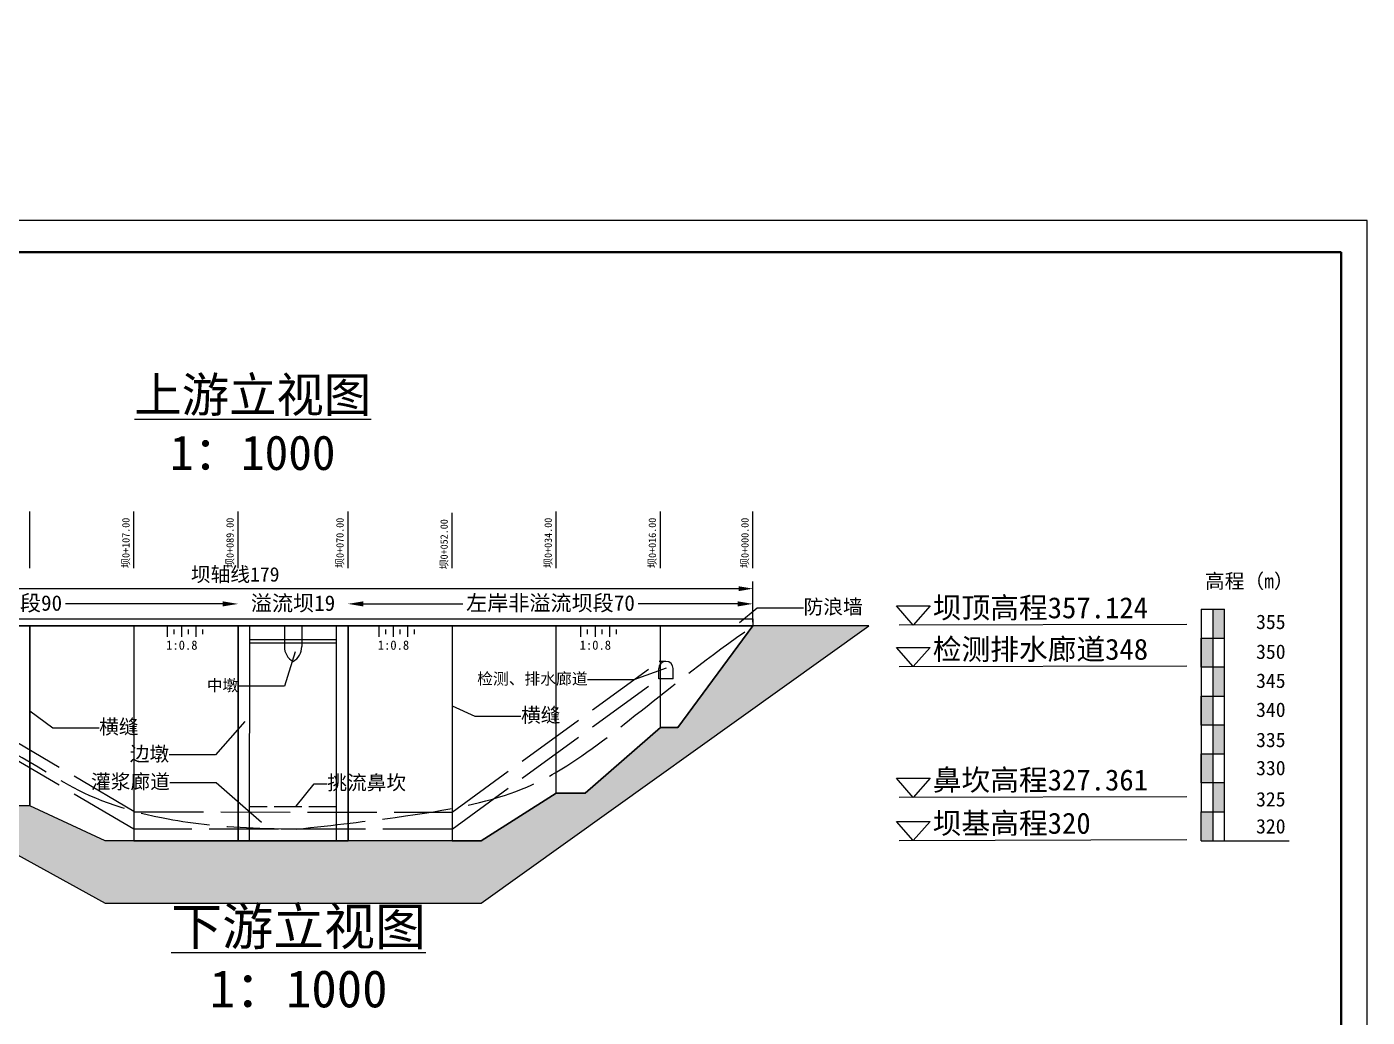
# Model space of a CAD drawing. Header units: millimetres. Extents: x 3930 to 5594, y 1586 to 11505.
# Drawn here: x 4092.6 to 4324.3, y 1724.9 to 1896 of the extents above; entities that cross this region are included whole.
import ezdxf
from ezdxf import colors
from ezdxf.entities.mleader import LeaderData, LeaderLine
from ezdxf.math import Vec2, Vec3

# ---------------------------------------------------------------- set-up
doc = ezdxf.new("R2010")
doc.units = ezdxf.units.MM
doc.linetypes.add('ACAD_ISO02W100', pattern=[15, 12, -3])
doc.styles.get("Standard").update_dxf_attribs({"font": 'simfang.ttf'})
doc.dimstyles.new('ISO-25', dxfattribs={"dimtxt": 2.5, "dimasz": 2.5, "dimexe": 1.25, "dimexo": 0.625, "dimtad": 1, "dimtxsty": 'Standard', "dimcen": 2.5, "dimadec": 0, "dimazin": 0, "dimtfac": 1, "dimtmove": 0, "dimatfit": 3, "dimfxl": 1, "dimarcsym": 0})
doc.dimstyles.get("Standard").update_dxf_attribs({"dimtxt": 0.18, "dimasz": 0.18, "dimexe": 0.18, "dimexo": 0.0625, "dimgap": 0.09, "dimtad": 0, "dimtih": 1, "dimtoh": 1, "dimdec": 4, "dimzin": 0, "dimdsep": 46, "dimtxsty": 'Standard', "dimcen": 0.09, "dimadec": 0, "dimazin": 0, "dimtfac": 1, "dimtdec": 4, "dimtofl": 0, "dimtmove": 0, "dimatfit": 3, "dimfxl": 1, "dimtolj": 1, "dimtzin": 0, "dimarcsym": 0})

# ---------------------------------------------------------------- blocks, each defined once
blk = doc.blocks.new('_None')
blk = doc.blocks.new('*D9')
at = {"color": 0, "lineweight": -2, "transparency": 16777216}
for p, q in [((4039.16, 1793.14), (4039.16, 1800.2)), ((4218.16, 1793.14), (4218.16, 1800.2)), ((4215.66, 1798.95), (4041.66, 1798.95))]:
    blk.add_line(p, q, dxfattribs=at)
at = {"color": 0, "transparency": 16777216}
for points in [[(4041.66, 1799.37), (4041.66, 1798.53), (4039.16, 1798.95)], [(4215.66, 1799.37), (4215.66, 1798.53), (4218.16, 1798.95)]]:
    blk.add_solid(points, dxfattribs=at)
at = {"layer": 'Defpoints', "color": 0, "transparency": 16777216}
for p in [(4039.16, 1798.95), (4039.16, 1792.52), (4218.16, 1792.52)]:
    blk.add_point(p, dxfattribs=at)
at = {"color": 0, "transparency": 16777216, "insert": (4128.66, 1801.29), "char_height": 2.5, "attachment_point": 5}
blk.add_mtext('坝轴线179', dxfattribs=at)
blk = doc.blocks.new('*D10')
at = {"color": 0, "lineweight": -2, "transparency": 16777216}
for p, q in [((4148.16, 5131.82), (4148.16, 11421.99)), ((4218.16, 5131.82), (4218.16, 11421.99)), ((4150.84, 1796.33), (4168.02, 1796.33)), ((4215.49, 1796.33), (4198.31, 1796.33))]:
    blk.add_line(p, q, dxfattribs=at)
at = {"color": 0, "transparency": 16777216}
for points in [[(4150.84, 1796.77), (4150.84, 1795.88), (4148.16, 1796.33)], [(4215.49, 1796.77), (4215.49, 1795.88), (4218.16, 1796.33)]]:
    blk.add_solid(points, dxfattribs=at)
at = {"layer": 'Defpoints', "color": 0, "transparency": 16777216}
for p in [(4218.16, 1796.33), (4148.16, 1789.58), (4218.16, 1789.58)]:
    blk.add_point(p, dxfattribs=at)
at = {"color": 0, "transparency": 16777216, "insert": (4183.16, 1796.33), "char_height": 2.6738, "attachment_point": 5}
blk.add_mtext('\\A1;{\\fSimSun|b0|i0|c134|p2;左岸非溢流坝段}70', dxfattribs=at)
blk = doc.blocks.new('*D11')
at = {"color": 0, "lineweight": -2, "transparency": 16777216}
for p, q in [((4039.16, 5132.07), (4039.16, 11421.99)), ((4129.16, 5131.82), (4129.16, 11421.99)), ((4041.84, 1796.32), (4069.02, 1796.32)), ((4126.49, 1796.32), (4099.31, 1796.32))]:
    blk.add_line(p, q, dxfattribs=at)
at = {"color": 0, "transparency": 16777216}
for points in [[(4041.84, 1796.77), (4041.84, 1795.88), (4039.16, 1796.32)], [(4126.49, 1796.77), (4126.49, 1795.88), (4129.16, 1796.32)]]:
    blk.add_solid(points, dxfattribs=at)
at = {"layer": 'Defpoints', "color": 0, "transparency": 16777216}
for p in [(4129.16, 1796.32), (4039.16, 1789.83), (4129.16, 1789.58)]:
    blk.add_point(p, dxfattribs=at)
at = {"color": 0, "transparency": 16777216, "insert": (4084.16, 1796.32), "char_height": 2.6738, "attachment_point": 5}
blk.add_mtext('\\A1;{\\fSimSun|b0|i0|c134|p2;右岸非溢流坝段}90', dxfattribs=at)
blk = doc.blocks.new('*D12')
at = {"color": 0, "lineweight": -2, "transparency": 16777216}
for p, q in [((4129.16, 5131.82), (4129.16, 11421.99)), ((4148.16, 5131.82), (4148.16, 11421.99)), ((4126.49, 1796.32), (4123.82, 1796.32)), ((4150.84, 1796.32), (4153.51, 1796.32))]:
    blk.add_line(p, q, dxfattribs=at)
at = {"color": 0, "transparency": 16777216}
for points in [[(4126.49, 1796.77), (4126.49, 1795.88), (4129.16, 1796.32)], [(4150.84, 1796.77), (4150.84, 1795.88), (4148.16, 1796.32)]]:
    blk.add_solid(points, dxfattribs=at)
at = {"layer": 'Defpoints', "color": 0, "transparency": 16777216}
for p in [(4148.16, 1796.32), (4129.16, 1789.58), (4148.16, 1789.58)]:
    blk.add_point(p, dxfattribs=at)
at = {"color": 0, "transparency": 16777216, "insert": (4138.66, 1796.32), "char_height": 2.6738, "attachment_point": 5}
blk.add_mtext('\\A1;{\\fSimSun|b0|i0|c134|p2;溢流坝}19', dxfattribs=at)
blk = doc.blocks.new('*D17')
at = {"color": 0, "lineweight": -2, "transparency": 16777216}
for p, q in [((4055.37, 5043.19), (4055.37, 11333.36)), ((4125.37, 5043.19), (4125.37, 11333.36)), ((4058.05, 1707.7), (4075.23, 1707.7)), ((4122.7, 1707.7), (4105.52, 1707.7))]:
    blk.add_line(p, q, dxfattribs=at)
at = {"color": 0, "transparency": 16777216}
for points in [[(4058.05, 1708.14), (4058.05, 1707.25), (4055.37, 1707.7)], [(4122.7, 1708.14), (4122.7, 1707.25), (4125.37, 1707.7)]]:
    blk.add_solid(points, dxfattribs=at)
at = {"layer": 'Defpoints', "color": 0, "transparency": 16777216}
for p in [(4055.37, 1707.7), (4055.37, 1700.95), (4125.37, 1700.95)]:
    blk.add_point(p, dxfattribs=at)
at = {"color": 0, "transparency": 16777216, "insert": (4090.37, 1707.7), "char_height": 2.6738, "attachment_point": 5}
blk.add_mtext('\\A1;{\\fSimSun|b0|i0|c134|p2;左岸非溢流坝段}70', dxfattribs=at)
blk = doc.blocks.new('*D18')
at = {"color": 0, "lineweight": -2, "transparency": 16777216}
for p, q in [((4144.37, 5043.19), (4144.37, 11333.36)), ((4234.37, 5043.44), (4234.37, 11333.36)), ((4147.05, 1707.69), (4174.23, 1707.69)), ((4231.7, 1707.69), (4204.52, 1707.69))]:
    blk.add_line(p, q, dxfattribs=at)
at = {"color": 0, "transparency": 16777216}
for points in [[(4147.05, 1708.14), (4147.05, 1707.25), (4144.37, 1707.69)], [(4231.7, 1708.14), (4231.7, 1707.25), (4234.37, 1707.69)]]:
    blk.add_solid(points, dxfattribs=at)
at = {"layer": 'Defpoints', "color": 0, "transparency": 16777216}
for p in [(4144.37, 1707.69), (4144.37, 1700.95), (4234.37, 1701.2)]:
    blk.add_point(p, dxfattribs=at)
at = {"color": 0, "transparency": 16777216, "insert": (4189.37, 1707.69), "char_height": 2.6738, "attachment_point": 5}
blk.add_mtext('\\A1;{\\fSimSun|b0|i0|c134|p2;右岸非溢流坝段}90', dxfattribs=at)
blk = doc.blocks.new('*D19')
at = {"color": 0, "lineweight": -2, "transparency": 16777216}
for p, q in [((4125.37, 5043.19), (4125.37, 11333.36)), ((4144.37, 5043.19), (4144.37, 11333.36)), ((4122.7, 1707.69), (4120.03, 1707.69)), ((4147.05, 1707.69), (4149.72, 1707.69))]:
    blk.add_line(p, q, dxfattribs=at)
at = {"color": 0, "transparency": 16777216}
for points in [[(4122.7, 1708.14), (4122.7, 1707.25), (4125.37, 1707.69)], [(4147.05, 1708.14), (4147.05, 1707.25), (4144.37, 1707.69)]]:
    blk.add_solid(points, dxfattribs=at)
at = {"layer": 'Defpoints', "color": 0, "transparency": 16777216}
for p in [(4125.37, 1707.69), (4125.37, 1700.95), (4144.37, 1700.95)]:
    blk.add_point(p, dxfattribs=at)
at = {"color": 0, "transparency": 16777216, "insert": (4134.87, 1707.69), "char_height": 2.6738, "attachment_point": 5}
blk.add_mtext('\\A1;{\\fSimSun|b0|i0|c134|p2;溢流坝}19', dxfattribs=at)

msp = doc.modelspace()

# ---------------------------------------------------------------- hatches: boundary and pattern name
h = msp.add_hatch(color=250)
h.dxf.hatch_style = 1
h.paths.add_polyline_path([(4299.65236, 1790.39534), (4297.65236, 1790.39534), (4297.65236, 1795.39534), (4299.65236, 1795.39534)])
h.paths.add_polyline_path([(4295.65236, 1790.39534), (4297.65236, 1790.39534), (4297.65236, 1785.39534), (4295.65236, 1785.39534)])
h.paths.add_polyline_path([(4297.65236, 1785.39534), (4299.65236, 1785.39534), (4299.65236, 1780.39534), (4297.65236, 1780.39534)])
h.paths.add_polyline_path([(4295.65236, 1780.39534), (4297.65236, 1780.39534), (4297.65236, 1775.39534), (4295.65236, 1775.39534)])
h.paths.add_polyline_path([(4297.65236, 1775.39534), (4299.65236, 1775.39534), (4299.65236, 1770.39534), (4297.65236, 1770.39534)])
h.paths.add_polyline_path([(4295.65236, 1770.39534), (4297.65236, 1770.39534), (4297.65236, 1765.39534), (4295.65236, 1765.39534)])
h.paths.add_polyline_path([(4297.65236, 1765.39534), (4299.65236, 1765.39534), (4299.65236, 1760.39534), (4297.65236, 1760.39534)])
h.paths.add_polyline_path([(4297.65236, 1755.39534), (4295.65236, 1755.39534), (4295.65236, 1760.39534), (4297.65236, 1760.39534)])
h = msp.add_hatch()
h.set_pattern_fill('AR-CONC', color=256, scale=0.05)
h.set_pattern_definition([(50, (-804.2734, -82.79), (9.109233, -0.796954), [0.9525, -10.4775]), (355, (-804.273, -82.79), (-1.762171, 9.552842), [0.762, -8.38203]), (100.45144, (-803.514, -82.856), (7.347062, 8.755888), [0.8095, -8.904512]), (46.1842, (-804.273, -80.25), (13.553952, -2.102116), [1.42875, -15.71625]), (96.63556, (-803.144, -80.425), (11.870207, 12.371306), [1.21425, -13.35678]), (351.18415, (-804.273, -80.25), (11.870207, 12.371306), [1.143, -12.572987]), (21, (-803.0034, -80.885), (7.58072, -5.11326), [0.9525, -10.4775]), (326, (-803.003, -80.885), (3.090101, 9.209398), [0.762, -8.382]), (71.45144, (-802.372, -81.311), (10.670821, 4.096138), [0.8095, -8.904497]), (37.5, (-804.2734, -82.7898), (0.1544302, 4.227752), [0, -8.2804, 0, -8.509, 0, -8.41375]), (7.5, (-804.2734, -82.7898), (3.340983, 5.0090287), [0, -4.8514, 0, -8.0899, 0, -3.20675]), (327.5, (-807.1055, -82.7898), (6.7795298, -0.2864372), [0, -3.175, 0, -9.906, 0, -13.1445]), (317.5, (-808.3755, -82.79), (7.406459, 1.2713246), [0, -4.1275, 0, -6.5786, 0, -9.3345])])
edge = h.paths.add_edge_path()
edge.add_line((4039.16263, 1792.51934), (4019.16263, 1792.51934))
edge.add_line((4019.16263, 1792.51934), (4106.16263, 1744.59134))
edge.add_line((4106.16263, 1744.59134), (4171.16263, 1744.59134))
edge.add_line((4171.16263, 1744.59134), (4238.16263, 1792.51934))
edge.add_line((4238.16263, 1792.51934), (4218.16263, 1792.51934))
edge.add_line((4218.16263, 1792.51934), (4205.15608, 1774.98197))
edge.add_line((4205.15608, 1774.98197), (4202.15608, 1774.98197))
edge.add_line((4202.15608, 1774.98197), (4189.15608, 1763.60909))
edge.add_line((4189.15608, 1763.60909), (4184.15608, 1763.60909))
edge.add_line((4184.15608, 1763.60909), (4171.15608, 1755.39534))
edge.add_line((4171.15608, 1755.39534), (4166.16263, 1755.39534))
edge.add_line((4166.16263, 1755.39534), (4106.16919, 1755.39534))
edge.add_line((4106.16919, 1755.39534), (4093.16919, 1761.41789))
edge.add_line((4093.16919, 1761.41789), (4088.16919, 1761.41789))
edge.add_line((4088.16919, 1761.41789), (4075.16919, 1769.75682))
edge.add_line((4075.16919, 1769.75682), (4070.16919, 1769.75682))
edge.add_line((4070.16919, 1769.75682), (4057.16919, 1778.09575))
edge.add_line((4057.16919, 1778.09575), (4052.44781, 1778.09575))
edge.add_line((4052.44781, 1778.09575), (4039.16263, 1792.51934))
edge.add_line((4039.16263, 1792.51934), (4019.16263, 1792.51934))

# ---------------------------------------------------------------- linework, layer by layer
for p, q in [((4324.32802, 1862.54085, 12241474.1592), (3933.33742, 1862.54085, 12241474.1592)), ((4324.32802, 1586.05464, 12241474.1592), (4324.32802, 1862.54085, 12241474.1592)), ((4093.16918, 1802.51934), (4093.16918, 1812.30379)), ((4111.16263, 1802.51934), (4111.16263, 1812.30379)), ((4129.16264, 1802.51934), (4129.16264, 1812.30379)), ((4148.16264, 1802.51934), (4148.16264, 1812.30379)), ((4166.16264, 1802.51934), (4166.16264, 1812.04715)), ((4184.15609, 1802.51934), (4184.15609, 1812.30379)), ((4202.15609, 1802.51934), (4202.15609, 1812.30379)), ((4218.16263, 1802.51934), (4218.16263, 1812.30379)), ((4242.95911, 1795.98045), (4248.78411, 1795.98045)), ((4245.87161, 1792.65018), (4242.95911, 1795.98045)), ((4248.78411, 1795.98045), (4245.87161, 1792.65018)), ((4295.65236, 1795.39534), (4295.65236, 1760.39534)), ((4295.65236, 1795.39534), (4299.65236, 1795.39534)), ((4297.65236, 1795.39534), (4297.65236, 1755.39534)), ((4299.65236, 1790.39534), (4299.65236, 1795.39534)), ((4039.16263, 1792.51934), (4109.16263, 1792.51934)), ((4039.16263, 1792.51934), (4218.16263, 1792.51934)), ((4116.88455, 1792.51934), (4116.88455, 1790.61236)), ((4118.09579, 1791.11688), (4118.09579, 1791.90974)), ((4119.38025, 1792.51934), (4119.38025, 1790.61236)), ((4120.59148, 1791.11688), (4120.59148, 1791.90974)), ((4121.87577, 1792.51934), (4121.87577, 1790.61236)), ((4123.08701, 1791.11688), (4123.08701, 1791.90974)), ((4131.16263, 1792.51934), (4146.16964, 1792.51934)), ((4131.16263, 1792.51934), (4146.16964, 1792.51934)), ((4137.16263, 1792.51934), (4137.16263, 1788.96022)), ((4140.16263, 1792.51934), (4140.16263, 1788.96022)), ((4153.46737, 1792.51934), (4153.46737, 1790.61236)), ((4154.6786, 1791.11688), (4154.6786, 1791.90974)), ((4155.96307, 1792.51934), (4155.96307, 1790.61236)), ((4157.1743, 1791.11688), (4157.1743, 1791.90974)), ((4158.45859, 1792.51934), (4158.45859, 1790.61236)), ((4159.66983, 1791.11688), (4159.66983, 1791.90974)), ((4171.16715, 1792.51934), (4218.16263, 1792.51934)), ((4188.36111, 1792.51934), (4188.36111, 1790.61236)), ((4189.57235, 1791.11688), (4189.57235, 1791.90974)), ((4190.85681, 1792.51934), (4190.85681, 1790.61236)), ((4192.06805, 1791.11688), (4192.06805, 1791.90974)), ((4193.35234, 1792.51934), (4193.35234, 1790.61236)), ((4194.56358, 1791.11688), (4194.56358, 1791.90974)), ((4293.17708, 1792.76018), (4243.43529, 1792.62199)), ((4131.15747, 1789.58989), (4146.16447, 1789.58989)), ((4131.15749, 1790.16138), (4146.16449, 1790.16138)), ((4242.95911, 1788.8112), (4248.78411, 1788.8112)), ((4245.87161, 1785.48092), (4242.95911, 1788.8112)), ((4248.78411, 1788.8112), (4245.87161, 1785.48092)), ((4295.65236, 1785.39534), (4295.65236, 1790.39534)), ((4295.65236, 1790.39534), (4299.65236, 1790.39534)), ((4299.65236, 1755.39534), (4299.65236, 1790.39534)), ((4203.11475, 1786.39534), (4201.93858, 1786.39534)), ((4201.86475, 1783.39534), (4201.86475, 1785.14534)), ((4204.36475, 1783.39534), (4204.36475, 1785.14534)), ((4293.17708, 1785.59092), (4243.43529, 1785.45274)), ((4299.65236, 1785.39534), (4295.65236, 1785.39534)), ((4299.65236, 1780.39534), (4299.65236, 1785.39534)), ((4204.36475, 1783.39534), (4201.86475, 1783.39534)), ((4295.65236, 1775.39534), (4295.65236, 1780.39534)), ((4295.65236, 1780.39534), (4299.65236, 1780.39534)), ((4299.65236, 1775.39534), (4295.65236, 1775.39534)), ((4299.65236, 1770.39534), (4299.65236, 1775.39534)), ((4295.65236, 1765.39534), (4295.65236, 1770.39534)), ((4295.65236, 1770.39534), (4299.65236, 1770.39534)), ((4242.95911, 1766.22849), (4248.78411, 1766.22849)), ((4245.87161, 1762.89822), (4242.95911, 1766.22849)), ((4248.78411, 1766.22849), (4245.87161, 1762.89822)), ((4299.65236, 1765.39534), (4295.65236, 1765.39534)), ((4299.65236, 1760.39534), (4299.65236, 1765.39534)), ((4293.17708, 1763.00822), (4243.43529, 1762.87004)), ((4242.95911, 1758.75356), (4248.78411, 1758.75356)), ((4245.87161, 1755.42328), (4242.95911, 1758.75356)), ((4248.78411, 1758.75356), (4245.87161, 1755.42328)), ((4295.65236, 1755.39534), (4295.65236, 1760.39534)), ((4295.65236, 1760.39534), (4299.65236, 1760.39534)), ((4293.17708, 1755.53328), (4243.43529, 1755.3951)), ((4295.65236, 1755.39534), (4310.82425, 1755.39534))]:
    msp.add_line(p, q)
at = {"linetype": 'ACAD_ISO02W100'}
for p, q in [((4111.16227, 1760.4666), (4066.98617, 1786.39534)), ((4166.16263, 1760.3415), (4201.93858, 1786.39534)), ((4111.16223, 1757.39536), (4066.86475, 1783.39534)), ((4166.16263, 1757.39526), (4201.86475, 1783.39534))]:
    msp.add_line(p, q, dxfattribs=at)
at = {"linetype": 'ACAD_ISO02W100', "ltscale": 0.4}
msp.add_line((4146.17485, 1761.23311), (4131.08946, 1761.23311), dxfattribs=at)
at = {"lineweight": 40, "elevation": 12194661.69533}
msp.add_lwpolyline([(4319.82325, 1857.10176), (4319.82325, 1590.99356), (3958.2128, 1590.99356), (3958.2128, 1857.10176)], close=True, dxfattribs=at)
for points in [[(4039.16263, 1792.51934), (4039.16263, 1793.71934), (4218.16263, 1793.71934), (4218.16263, 1792.51934), (4039.16263, 1792.51934)], [(4039.16263, 1792.51934), (4019.16263, 1792.51934), (4106.16263, 1744.59134), (4171.16263, 1744.59134), (4238.16263, 1792.51934), (4218.16263, 1792.51934), (4205.15608, 1774.98197), (4202.15608, 1774.98197), (4189.15608, 1763.60909), (4184.15608, 1763.60909), (4171.15608, 1755.39534), (4166.16263, 1755.39534), (4106.16919, 1755.39534), (4093.16919, 1761.41789), (4088.16919, 1761.41789), (4075.16919, 1769.75682), (4070.16919, 1769.75682), (4057.16919, 1778.09575), (4052.44781, 1778.09575), (4039.16263, 1792.51934), (4019.16263, 1792.51934)], [(4093.16919, 1792.51934), (4093.16919, 1761.41789), (4088.16919, 1761.41789), (4075.16919, 1769.75682), (4075.16919, 1792.51934), (4093.16919, 1792.51934)], [(4111.16263, 1792.51934), (4111.16221, 1755.39534), (4106.16919, 1755.39534), (4093.16919, 1761.41789), (4093.16919, 1792.51934), (4111.16263, 1792.51934)], [(4129.16263, 1792.51934), (4129.16263, 1762.81934)], [(4129.16263, 1792.51934), (4129.16263, 1755.39534), (4148.16263, 1755.39534), (4148.16263, 1792.51934)], [(4129.16263, 1792.51934), (4131.16263, 1792.51934), (4131.0838, 1755.39534), (4129.16263, 1755.39534), (4129.16263, 1792.51934)], [(4146.16263, 1792.51934), (4148.16263, 1792.51934), (4148.16263, 1755.39534), (4146.19072, 1755.39534), (4146.16263, 1792.51934)], [(4166.16263, 1792.51934), (4166.16263, 1755.39534), (4171.15608, 1755.39534), (4184.15608, 1763.60909), (4184.15608, 1792.51934), (4166.16263, 1792.51934)], [(4184.15608, 1763.60909), (4189.15608, 1763.60909), (4202.15608, 1774.98197), (4202.15608, 1792.51934), (4184.15608, 1792.51934)], [(4202.15608, 1774.98197), (4205.15608, 1774.98197), (4218.16263, 1792.51934)]]:
    msp.add_lwpolyline(points)
for points in [[(4129.16263, 1792.51934), (4111.16263, 1792.51934), (4111.16221, 1755.39534), (4129.16263, 1755.39534)], [(4148.16263, 1792.51934), (4166.16263, 1792.51934), (4166.16263, 1755.39534), (4148.16263, 1755.39534)]]:
    msp.add_lwpolyline(points, close=True)
at = {"linetype": 'ACAD_ISO02W100'}
for points in [[(4111.16227, 1760.39161), (4166.16263, 1760.3415)], [(4111.16227, 1760.39161), (4166.16263, 1760.3415)], [(4166.16263, 1757.39526), (4111.16223, 1757.39536)], [(4166.16263, 1757.39526), (4111.16223, 1757.39536)]]:
    msp.add_lwpolyline(points, dxfattribs=at)
for centre, radius, start, end in [((4140.16263, 1788.96022), 3, 180, 240), ((4137.16263, 1788.96022), 3, 300, 0), ((4203.11475, 1785.14534), 1.25, 0, 180)]:
    msp.add_arc(centre, radius, start, end)
for points in [[(4139.21494, 1757.39531), (4111.01492, 1757.39531), (4093.16034, 1769.82921), (4075.02686, 1778.12914), (4057.07389, 1786.1986), (4039.16263, 1792.51934), (4039.16263, 1792.51934)], [(4139.21427, 1757.39531), (4166.16263, 1760.3415), (4184.15608, 1763.60909), (4202.65203, 1781.70898), (4218.16263, 1792.51934)]]:
    msp.add_open_spline(points, degree=3, dxfattribs=at)

# ---------------------------------------------------------------- texts
for s, width, gutter_width, heights, insert, char_height, attachment_point in [('\\pxqc;{\\fSimSun|b0|i0|c134|p2;\\L上游立视图\\l\\P}1{\\fSimSun|b0|i0|c134|p2;：1000}', 129.0802643, 12.5, [0], (4067.15942, 1835.45805), 6, 1), ('{\\fSimSun|b0|i0|c134|p2;高程（m）}', 19.8675414, 12.5, [0], (4311.62371, 1801.52145), 2.5, 3), ('{\\fSimSun|b0|i0|c134|p2;坝顶高程357.124}', 42.5425001, 15.625, [0], (4249.23755, 1797.47801), 3.640625, 1), ('355', 4.1681494, 12.5, [0], (4310.22238, 1794.47425), 2.5, 3), ('1:0.8', 4.9398743, 0.8, [0], (4116.72885, 1789.99662), 1.59376, 1), ('1:0.8', 4.9398743, 0.8, [0], (4153.31167, 1789.99662), 1.59376, 1), ('1:0.8', 4.9398743, 0.8, [0], (4188.20542, 1789.99662), 1.59376, 1), ('{\\fSimSun|b0|i0|c134|p2;检测排水廊道348}', 42.5425001, 15.625, [0], (4249.23755, 1790.30875), 3.640625, 1), ('350', 4.1681494, 12.5, [0], (4310.22238, 1789.31573), 2.5, 3), ('345', 4.1681494, 12.5, [0], (4310.22238, 1784.30383), 2.5, 3), ('340', 4.1681494, 12.5, [0], (4310.22238, 1779.29194), 2.5, 3), ('335', 4.1681494, 12.5, [0], (4310.22238, 1774.07489), 2.5, 3), ('{\\fSimSun|b0|i0|c134|p2;鼻坎高程327.361}', 42.5425001, 15.625, [0], (4249.23755, 1767.72605), 3.640625, 1), ('330', 4.1681494, 12.5, [0], (4310.22238, 1769.22349), 2.5, 3), ('325', 4.1681494, 12.5, [1.42935], (4310.22238, 1763.82079), 2.5, 3), ('{\\fSimSun|b0|i0|c134|p2;坝基高程320}', 42.5425001, 15.625, [0], (4249.23755, 1760.25111), 3.640625, 1), ('320', 4.1681494, 12.5, [0], (4310.22238, 1759.15315), 2.5, 3), ('\\pxqc;{\\fSimSun|b0|i0|c134|p2;\\L下游立视图\\P}1{\\fSimSun|b0|i0|c134|p2;：1000}', 138.7961962, 13.44088, [0], (4070.22613, 1743.82145, -921421.4801), 6.4516228, 1)]:
    msp.add_mtext_dynamic_manual_height_columns(s, width=width, gutter_width=gutter_width, heights=heights, dxfattribs=dict(insert=insert, char_height=char_height, attachment_point=attachment_point))
at = {"char_height": 1.2770512, "attachment_point": 4, "rotation": 90}
for s, insert in [('{\\fSimSun|b0|i0|c134|p2;坝}0+107.00', (4109.83273, 1802.51934, -258483.46378)), ('{\\fSimSun|b0|i0|c134|p2;坝}0+089.00', (4127.83275, 1802.51934, -258483.46378)), ('{\\fSimSun|b0|i0|c134|p2;坝}0+070.00', (4146.83275, 1802.51934, -258483.46378)), ('{\\fSimSun|b0|i0|c134|p2;坝}0+052.00', (4164.83275, 1802.26269, -258483.46378)), ('{\\fSimSun|b0|i0|c134|p2;坝}0+034.00', (4182.82619, 1802.51934, -258483.46378)), ('{\\fSimSun|b0|i0|c134|p2;坝}0+016.00', (4200.82619, 1802.51934, -258483.46378)), ('{\\fSimSun|b0|i0|c134|p2;坝}0+000.00', (4216.83274, 1802.51934, -258483.46378))]:
    msp.add_mtext_dynamic_manual_height_columns(s, width=20.0276821, gutter_width=0.64103, heights=[9.45651], dxfattribs=dict(at, insert=insert))

# ---------------------------------------------------------------- dimensions: what is measured, and where the dimension line sits
for base, p1, p2, text, picture, middle in [((4129.16273, 1796.32402), (4039.16263, 1789.82581), (4129.16273, 1789.57751), '{\\fSimSun|b0|i0|c134|p2;右岸非溢流坝段}90', '*D11', (4084.16268, 1796.32402)), ((4148.16273, 1796.32402), (4129.16273, 1789.57751), (4148.16273, 1789.57751), '{\\fSimSun|b0|i0|c134|p2;溢流坝}19', '*D12', (4138.66273, 1796.32402)), ((4218.16272, 1796.32776), (4148.16273, 1789.57751), (4218.16272, 1789.57751), '{\\fSimSun|b0|i0|c134|p2;左岸非溢流坝段}70', '*D10', (4183.16272, 1796.32776))]:
    dim = msp.add_linear_dim(base=base, p1=p1, p2=p2, text=text, dimstyle='Standard', override={"dimscale": 53475.905951, "dimtxt": 5e-05, "dimasz": 5e-05, "dimgap": 0})
    dim.commit()
    dim.dimension.update_dxf_attribs({"geometry": picture, "text_midpoint": middle})
for base, p1, p2, text, picture, middle in [((4055.37295, 1707.69872), (4125.37294, 1700.94847), (4055.37295, 1700.94847), '{\\fSimSun|b0|i0|c134|p2;左岸非溢流坝段}70', '*D17', (4090.37294, 1707.69872)), ((4125.37294, 1707.69498), (4144.37294, 1700.94847), (4125.37294, 1700.94847), '{\\fSimSun|b0|i0|c134|p2;溢流坝}19', '*D19', (4134.87294, 1707.69498)), ((4144.37294, 1707.69498), (4234.37303, 1701.19677), (4144.37294, 1700.94847), '{\\fSimSun|b0|i0|c134|p2;右岸非溢流坝段}90', '*D18', (4189.37299, 1707.69498))]:
    dim = msp.add_linear_dim(base=base, p1=p1, p2=p2, angle=180, text=text, dimstyle='Standard', override={"dimscale": 53475.905951, "dimtxt": 5e-05, "dimasz": 5e-05, "dimgap": 0})
    dim.commit()
    dim.dimension.update_dxf_attribs({"geometry": picture, "text_midpoint": middle})
dim = msp.add_linear_dim(base=(4039.16263, 1798.94841), p1=(4218.16263, 1792.51934), p2=(4039.16263, 1792.51934), text='坝轴线<>', dimstyle='ISO-25')
dim.commit()
dim.dimension.update_dxf_attribs({"geometry": '*D9', "text_midpoint": (4128.66263, 1801.29484)})

# ---------------------------------------------------------------- leaders
ml = msp.add_multileader_mtext('Standard')
ml.set_content('{\\fSimSun|b0|i0|c134|p2;防浪墙}', color=256)
ml.set_leader_properties()
ml.set_arrow_properties(name='NONE')
ml.build(insert=Vec2(0, 0))
ml.multileader.update_dxf_attribs({"arrow_head_size": 2.5})
ctx = ml.context
ctx.base_point, ctx.char_height, ctx.arrow_head_size, ctx.landing_gap_size, ctx.plane_origin = Vec3(4226.90167, 1795.65494), 2.5, 2.5, 0, Vec3(4215.8326, 1793.08016)
notes = []
notes.append((ctx, [(0, (1, 1, 0), (4218.90167, 1795.65494), (1, 0), 8, [(0, [(4215.8326, 1793.08016)], 0, [])])]))
ctx.mtext.insert, ctx.mtext.flow_direction = Vec3(4226.90167, 1797.07952), 5
ml = msp.add_multileader_mtext('Standard')
ml.set_content('{\\fSimSun|b0|i0|c134|p2;中墩}', color=256)
ml.set_leader_properties()
ml.set_arrow_properties(name='NONE')
ml.build(insert=Vec2(0, 0))
ctx = ml.context
ctx.base_point, ctx.char_height, ctx.landing_gap_size, ctx.plane_origin = Vec3(4123.98662, 1782.12034), 1.9801205, 0, Vec3(4144.26984, 1797.04433)
ctx.text_align_type = 2
notes.append((ctx, [(0, (1, 1, 0), (4137.1637, 1782.12034), (-1, 0), 8, [(0, [(4139.04717, 1788.02157)], 0, [])])]))
ctx.mtext.insert, ctx.mtext.alignment, ctx.mtext.flow_direction = Vec3(4129.1637, 1783.24868), 3, 5
ml = msp.add_multileader_mtext('Standard')
ml.set_content('检测、排水廊道', color=256)
ml.set_leader_properties()
ml.set_arrow_properties(name='NONE')
ml.build(insert=Vec2(0, 0))
ctx = ml.context
ctx.base_point, ctx.char_height, ctx.landing_gap_size, ctx.plane_origin = Vec3(4169.52087, 1783.21975), 2, 0, Vec3(4203.14243, 1785.22698)
ctx.text_align_type = 2
notes.append((ctx, [(0, (1, 1, 0), (4197.57801, 1783.21975), (-1, 0), 8, [(0, [(4203.14243, 1785.22698)], 0, [])])]))
ctx.mtext.insert, ctx.mtext.alignment, ctx.mtext.flow_direction = Vec3(4189.57801, 1784.3969), 3, 5
ml = msp.add_multileader_mtext('Standard')
ml.set_content('{\\fSimSun|b0|i0|c134|p2;横缝}', color=256)
ml.set_leader_properties()
ml.set_arrow_properties(name='NONE')
ml.build(insert=Vec2(0, 0))
ctx = ml.context
ctx.base_point, ctx.char_height, ctx.landing_gap_size, ctx.plane_origin = Vec3(4105.13957, 1774.92092), 2.5, 0, Vec3(4090.64082, 1791.94947)
notes.append((ctx, [(0, (1, 1, 0), (4097.13957, 1774.92092), (1, 0), 8, [(0, [(4093.16919, 1777.82309)], 0, [])])]))
ctx.mtext.insert, ctx.mtext.flow_direction = Vec3(4105.13957, 1776.35248), 5
ml = msp.add_multileader_mtext('Standard')
ml.set_content('{\\fSimSun|b0|i0|c134|p2;横缝}', color=256)
ml.set_leader_properties()
ml.set_arrow_properties(name='NONE')
ml.build(insert=Vec2(0, 0))
ctx = ml.context
ctx.base_point, ctx.char_height, ctx.landing_gap_size, ctx.plane_origin = Vec3(4178.06211, 1776.93756), 2.5, 0, Vec3(4162.5581, 1796.6002)
notes.append((ctx, [(0, (1, 1, 0), (4170.06211, 1776.93756), (1, 0), 8, [(0, [(4166.16263, 1778.6966)], 0, [])])]))
ctx.mtext.insert, ctx.mtext.flow_direction = Vec3(4178.06211, 1778.36913), 5
ml = msp.add_multileader_mtext('Standard')
ml.set_content('{\\fSimSun|b0|i0|c134|p2;边墩}', color=256)
ml.set_leader_properties()
ml.set_arrow_properties(name='NONE')
ml.build(insert=Vec2(0, 0))
ctx = ml.context
ctx.base_point, ctx.char_height, ctx.landing_gap_size, ctx.plane_origin = Vec3(4110.37228, 1770.24942), 2.5, 0, Vec3(4142.23178, 1797.95781)
ctx.text_align_type = 2
notes.append((ctx, [(0, (1, 1, 0), (4125.25776, 1770.24942), (-1, 0), 8, [(0, [(4130.32133, 1776.01167)], 0, [])])]))
ctx.mtext.insert, ctx.mtext.alignment, ctx.mtext.flow_direction = Vec3(4117.25776, 1771.66702), 3, 5
ml = msp.add_multileader_mtext('Standard')
ml.set_content('灌浆廊道', color=256)
ml.set_leader_properties()
ml.set_arrow_properties(name='NONE')
ml.build(insert=Vec2(0, 0))
ctx = ml.context
ctx.base_point, ctx.char_height, ctx.landing_gap_size, ctx.plane_origin = Vec3(4103.30605, 1765.41661), 2.5, 0, Vec3(4109.32456, 1760.49188)
ctx.text_align_type = 2
notes.append((ctx, [(1, (1, 1, 0), (4125.37748, 1765.41661), (-1, 0), 8, [(0, [(4133.19129, 1758.53446)], 0, [])])]))
ctx.mtext.insert, ctx.mtext.alignment, ctx.mtext.flow_direction = Vec3(4117.37748, 1766.86661), 3, 5
ml = msp.add_multileader_mtext('Standard')
ml.set_content('挑流鼻坎', color=256)
ml.set_leader_properties()
ml.set_arrow_properties(name='NONE')
ml.build(insert=Vec2(0, 0))
ctx = ml.context
ctx.base_point, ctx.char_height, ctx.landing_gap_size, ctx.plane_origin = Vec3(4144.57463, 1765.24426), 2.5, 0, Vec3(4139.18555, 1757.56692)
notes.append((ctx, [(0, (1, 1, 0), (4142.29296, 1765.24426), (1, 0), 2.28166, [(0, [(4139.18555, 1761.37092)], 0, [])])]))
ctx.mtext.insert, ctx.mtext.flow_direction = Vec3(4144.57463, 1766.70855), 5
for ctx, leaders in notes:
    for number, flags, end, landing, length, lines in leaders:
        leader = LeaderData()
        leader.index, (leader.has_last_leader_line, leader.has_dogleg_vector, leader.attachment_direction) = number, flags
        leader.last_leader_point, leader.dogleg_vector, leader.dogleg_length = Vec3(end), Vec3(landing), length
        for number, points, colour, breaks in lines:
            line = LeaderLine()
            line.index, line.vertices, line.color, line.breaks = number, Vec3.list(points), colors.encode_raw_color(colour), breaks
            leader.lines.append(line)
        ctx.leaders.append(leader)

doc.saveas('drawing.dxf')
